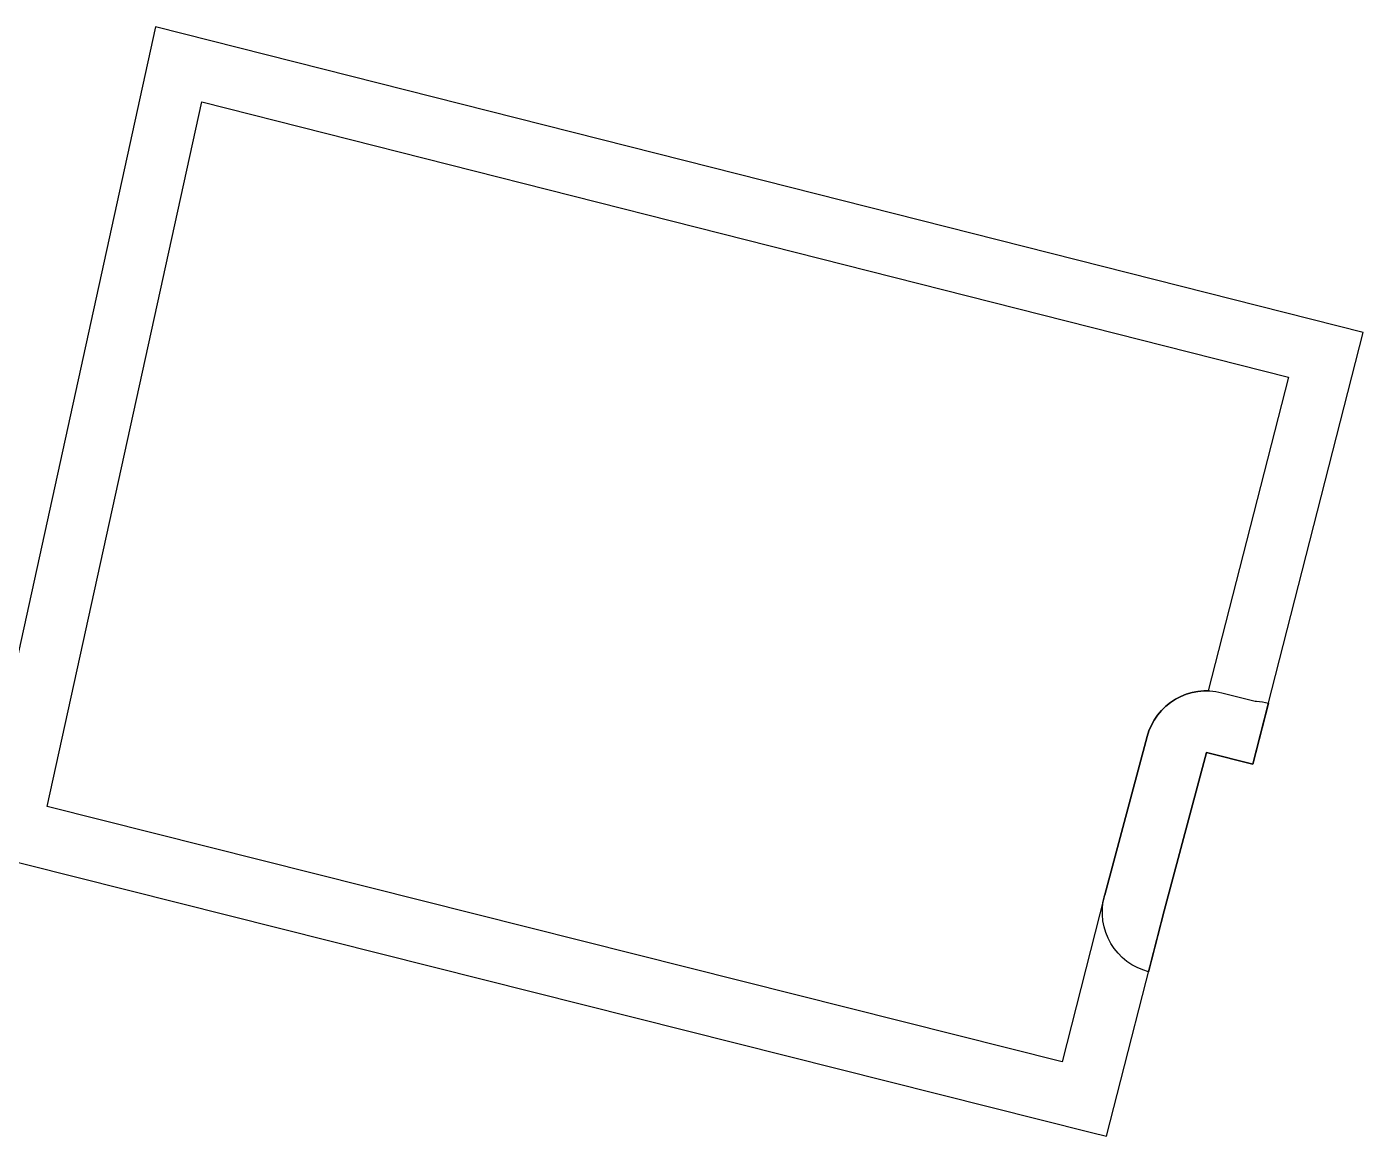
# Model space of a CAD drawing. Header units: metres. Extents: x -43 to 90, y -20 to 72.
# Drawn here: x 3.4 to 90.4, y 0 to 72.2 of the extents above; entities that cross this region are included whole.
import ezdxf

# ---------------------------------------------------------------- set-up
doc = ezdxf.new("R2010")
doc.units = ezdxf.units.M
for name, color, linetype in [('OFFSET', 3, 'Continuous'), ('SETBACK', 5, 'Continuous'), ('SITE', 1, 'Continuous')]:
    doc.layers.add(name, color=color, linetype=linetype)

msp = doc.modelspace()

# ---------------------------------------------------------------- linework, layer by layer
at = {"layer": 'OFFSET'}
msp.add_lwpolyline([(4.738, 21.463), (14.793, 67.328), (46.988, 59.172), (85.512, 49.417), (80.289, 28.985), (80.009, 28.986), (79.622, 28.951), (79.239, 28.878), (78.865, 28.768), (78.504, 28.622), (78.159, 28.442), (77.832, 28.229), (77.529, 27.985), (77.25, 27.713), (76.999, 27.415), (76.778, 27.094), (76.589, 26.753), (76.435, 26.395), (76.316, 26.024), (73.556, 15.714), (73.544, 15.67), (70.782, 4.854), (4.738, 21.463)], dxfattribs=at)
at = {"layer": 'SETBACK'}
msp.add_lwpolyline([(83.2, 24.22), (80.18, 24.99), (77.42, 14.68), (76.405, 10.708), (76.405, 10.708), (76.03, 10.823), (75.668, 10.975), (75.323, 11.162), (74.997, 11.381), (74.695, 11.632), (74.419, 11.911), (74.171, 12.215), (73.955, 12.543), (73.771, 12.89), (73.623, 13.253), (73.511, 13.629), (73.436, 14.015), (73.399, 14.405), (73.401, 14.798), (73.441, 15.188), (73.52, 15.573), (73.544, 15.67), (73.556, 15.714), (76.316, 26.024), (76.435, 26.395), (76.589, 26.753), (76.778, 27.094), (76.999, 27.415), (77.25, 27.713), (77.529, 27.985), (77.832, 28.229), (78.159, 28.442), (78.504, 28.622), (78.865, 28.768), (79.239, 28.878), (79.622, 28.951), (80.009, 28.986), (80.399, 28.984), (80.787, 28.944), (81.168, 28.866), (83.343, 28.312), (83.44, 28.311), (83.831, 28.271), (84.215, 28.192), (84.215, 28.192), (83.2, 24.22)], dxfattribs=at)
at = {"layer": 'SITE'}
msp.add_lwpolyline([(0, 18.53), (72.69, 0.25), (73.67, 0), (77.42, 14.68), (80.18, 24.99), (83.2, 24.22), (90.38, 52.31), (47.97, 63.05), (11.77, 72.22), (0, 18.53)], dxfattribs=at)

doc.saveas('drawing.dxf')
